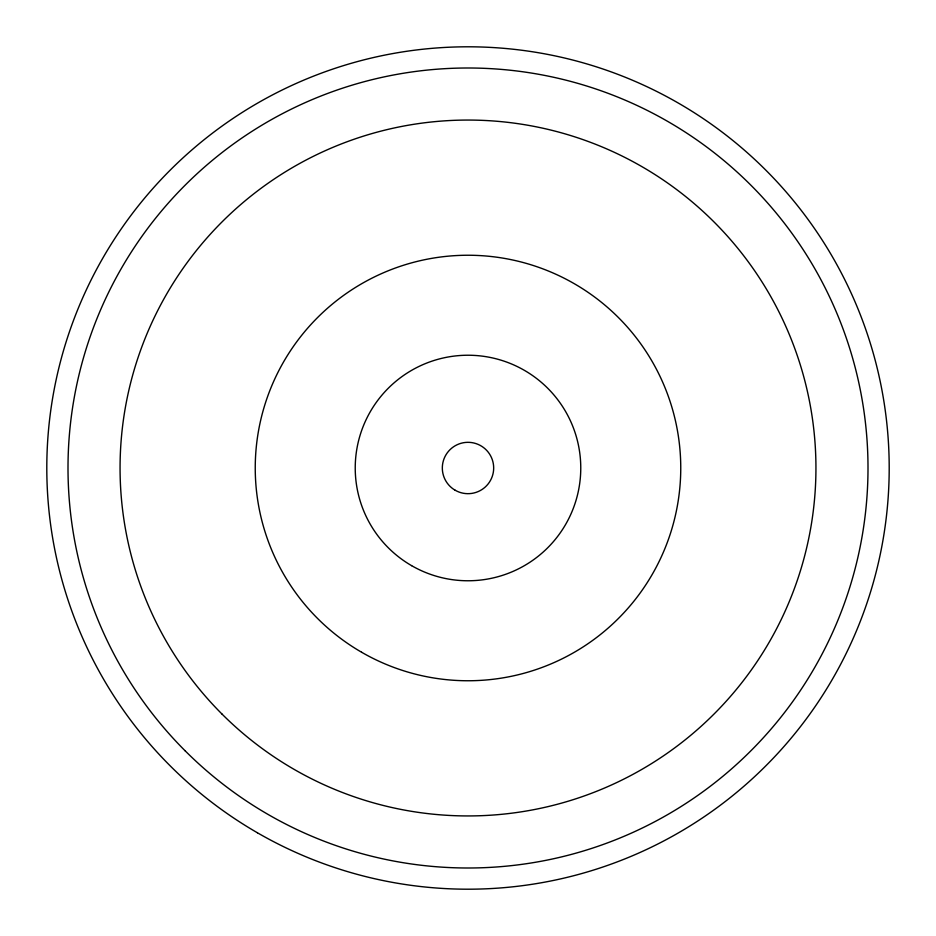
<?xml version="1.0" encoding="UTF-8"?>
<svg xmlns="http://www.w3.org/2000/svg" width="936" height="936" viewBox="0 0 936 936"><rect width="100%" height="100%" fill="white"/><g stroke="black" fill="none" stroke-linecap="round" stroke-linejoin="round"><path stroke-width="1.4" d="M257.4 832.771A421.2 421.2 0 0 0 889.2 468A421.2 421.2 0 0 0 257.4 103.229A421.2 421.2 0 0 0 257.4 832.771M185.164 750.836A399.988 399.988 0 0 0 854.369 571.522A399.988 399.988 0 0 0 364.478 81.631A399.988 399.988 0 0 0 185.164 750.836M221.972 714.028A347.935 347.935 0 0 0 804.082 558.055A347.935 347.935 0 0 0 377.945 131.917A347.935 347.935 0 0 0 221.972 714.028M361.624 652.252A212.753 212.753 0 0 0 680.753 468A212.753 212.753 0 0 0 361.624 283.748A212.753 212.753 0 0 0 361.624 652.252M411.618 565.66A112.765 112.765 0 0 0 580.765 468A112.765 112.765 0 0 0 411.618 370.34A112.765 112.765 0 0 0 411.618 565.66M455.165 490.242A25.681 25.681 0 0 0 493.681 468A25.681 25.681 0 0 0 455.165 445.758A25.681 25.681 0 0 0 455.165 490.242"/></g></svg>
